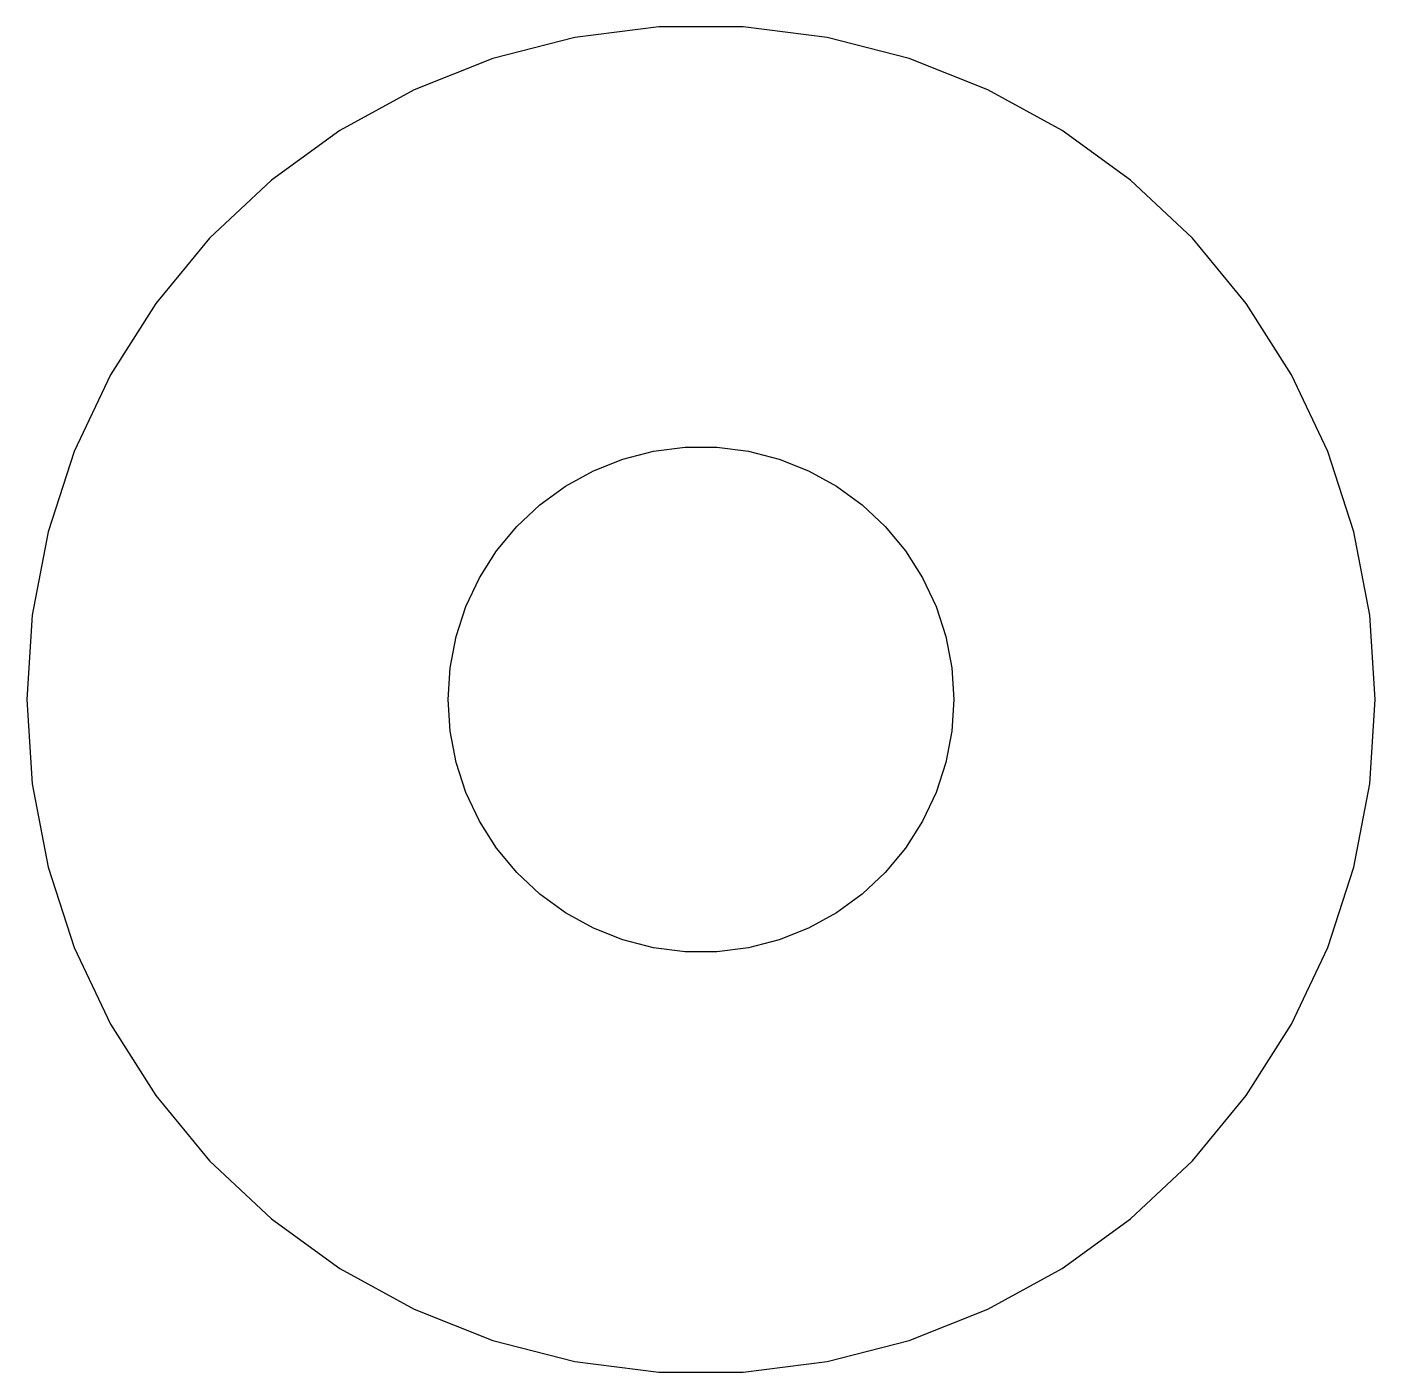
# Model space of a CAD drawing. Header units: metres. Extents: x -44 to 44, y 0 to 289.
# Drawn here: x -34 to -26, y 18.51 to 26.49 of the extents above; entities that cross this region are included whole.
import ezdxf

# ---------------------------------------------------------------- set-up
doc = ezdxf.new("R2010")
doc.units = ezdxf.units.M

msp = doc.modelspace()

# ---------------------------------------------------------------- linework, layer by layer
for p, q in [((-30.2512, 26.4921), (-30.7495, 26.4291)), ((-29.7488, 26.4921), (-30.2512, 26.4921)), ((-29.2505, 26.4291), (-29.7488, 26.4921)), ((-30.7495, 26.4291), (-31.2361, 26.3042)), ((-28.7639, 26.3042), (-29.2505, 26.4291)), ((-31.2361, 26.3042), (-31.7031, 26.1193)), ((-28.2969, 26.1193), (-28.7639, 26.3042)), ((-31.7031, 26.1193), (-32.1433, 25.8773)), ((-27.8567, 25.8773), (-28.2969, 26.1193)), ((-32.1433, 25.8773), (-32.5497, 25.582)), ((-27.4503, 25.582), (-27.8567, 25.8773)), ((-32.5497, 25.582), (-32.9159, 25.2382)), ((-27.0841, 25.2382), (-27.4503, 25.582)), ((-32.9159, 25.2382), (-33.2361, 24.8511)), ((-26.7639, 24.8511), (-27.0841, 25.2382)), ((-33.2361, 24.8511), (-33.5052, 24.427)), ((-26.4948, 24.427), (-26.7639, 24.8511)), ((-33.5052, 24.427), (-33.7191, 23.9725)), ((-26.2809, 23.9725), (-26.4948, 24.427)), ((-33.7191, 23.9725), (-33.8743, 23.4948)), ((-30.6387, 23.8572), (-30.4635, 23.9266)), ((-30.4635, 23.9266), (-30.2811, 23.9734)), ((-30.2811, 23.9734), (-30.0942, 23.997)), ((-30.0942, 23.997), (-29.9058, 23.997)), ((-29.9058, 23.997), (-29.7189, 23.9734)), ((-29.7189, 23.9734), (-29.5365, 23.9266)), ((-29.5365, 23.9266), (-29.3613, 23.8572)), ((-26.1257, 23.4948), (-26.2809, 23.9725)), ((-30.8037, 23.7665), (-30.6387, 23.8572)), ((-29.3613, 23.8572), (-29.1963, 23.7665)), ((-30.9561, 23.6558), (-30.8037, 23.7665)), ((-29.1963, 23.7665), (-29.0439, 23.6558)), ((-31.0934, 23.5268), (-30.9561, 23.6558)), ((-29.0439, 23.6558), (-28.9065, 23.5268)), ((-31.2135, 23.3817), (-31.0934, 23.5268)), ((-28.9065, 23.5268), (-28.7865, 23.3817)), ((-33.8743, 23.4948), (-33.9685, 23.0013)), ((-26.0315, 23.0013), (-26.1257, 23.4948)), ((-31.3145, 23.2226), (-31.2135, 23.3817)), ((-28.7865, 23.3817), (-28.6855, 23.2226)), ((-31.3947, 23.0522), (-31.3145, 23.2226)), ((-28.6855, 23.2226), (-28.6053, 23.0522)), ((-31.4529, 22.873), (-31.3947, 23.0522)), ((-28.6053, 23.0522), (-28.5471, 22.873)), ((-33.9685, 23.0013), (-34, 22.5)), ((-26, 22.5), (-26.0315, 23.0013)), ((-31.4882, 22.688), (-31.4529, 22.873)), ((-28.5471, 22.873), (-28.5118, 22.688)), ((-31.5, 22.5), (-31.4882, 22.688)), ((-28.5118, 22.688), (-28.5, 22.5)), ((-34, 22.5), (-33.9685, 21.9987)), ((-31.4882, 22.312), (-31.5, 22.5)), ((-28.5, 22.5), (-28.5118, 22.312)), ((-26.0315, 21.9987), (-26, 22.5)), ((-31.4529, 22.127), (-31.4882, 22.312)), ((-28.5118, 22.312), (-28.5471, 22.127)), ((-31.3947, 21.9478), (-31.4529, 22.127)), ((-28.5471, 22.127), (-28.6053, 21.9478)), ((-33.9685, 21.9987), (-33.8743, 21.5052)), ((-31.3145, 21.7774), (-31.3947, 21.9478)), ((-28.6053, 21.9478), (-28.6855, 21.7774)), ((-26.1257, 21.5052), (-26.0315, 21.9987)), ((-31.2135, 21.6183), (-31.3145, 21.7774)), ((-28.6855, 21.7774), (-28.7865, 21.6183)), ((-31.0934, 21.4732), (-31.2135, 21.6183)), ((-28.7865, 21.6183), (-28.9065, 21.4732)), ((-33.8743, 21.5052), (-33.7191, 21.0275)), ((-30.9561, 21.3442), (-31.0934, 21.4732)), ((-28.9065, 21.4732), (-29.0439, 21.3442)), ((-26.2809, 21.0275), (-26.1257, 21.5052)), ((-30.8037, 21.2335), (-30.9561, 21.3442)), ((-29.0439, 21.3442), (-29.1963, 21.2335)), ((-30.6387, 21.1428), (-30.8037, 21.2335)), ((-29.1963, 21.2335), (-29.3613, 21.1428)), ((-30.4635, 21.0734), (-30.6387, 21.1428)), ((-29.3613, 21.1428), (-29.5365, 21.0734)), ((-30.2811, 21.0266), (-30.4635, 21.0734)), ((-29.5365, 21.0734), (-29.7189, 21.0266)), ((-33.7191, 21.0275), (-33.5052, 20.573)), ((-30.0942, 21.003), (-30.2811, 21.0266)), ((-29.9058, 21.003), (-30.0942, 21.003)), ((-29.7189, 21.0266), (-29.9058, 21.003)), ((-26.4948, 20.573), (-26.2809, 21.0275)), ((-33.5052, 20.573), (-33.2361, 20.1488)), ((-26.7639, 20.1488), (-26.4948, 20.573)), ((-33.2361, 20.1488), (-32.9159, 19.7618)), ((-27.0841, 19.7618), (-26.7639, 20.1488)), ((-32.9159, 19.7618), (-32.5497, 19.4179)), ((-27.4503, 19.4179), (-27.0841, 19.7618)), ((-32.5497, 19.4179), (-32.1433, 19.1227)), ((-27.8567, 19.1227), (-27.4503, 19.4179)), ((-32.1433, 19.1227), (-31.7031, 18.8807)), ((-28.2969, 18.8807), (-27.8567, 19.1227)), ((-31.7031, 18.8807), (-31.2361, 18.6958)), ((-28.7639, 18.6958), (-28.2969, 18.8807)), ((-31.2361, 18.6958), (-30.7495, 18.5708)), ((-29.2505, 18.5708), (-28.7639, 18.6958)), ((-30.7495, 18.5708), (-30.2512, 18.5079)), ((-29.7488, 18.5079), (-29.2505, 18.5708)), ((-30.2512, 18.5079), (-29.7488, 18.5079))]:
    msp.add_line(p, q)

doc.saveas('drawing.dxf')
